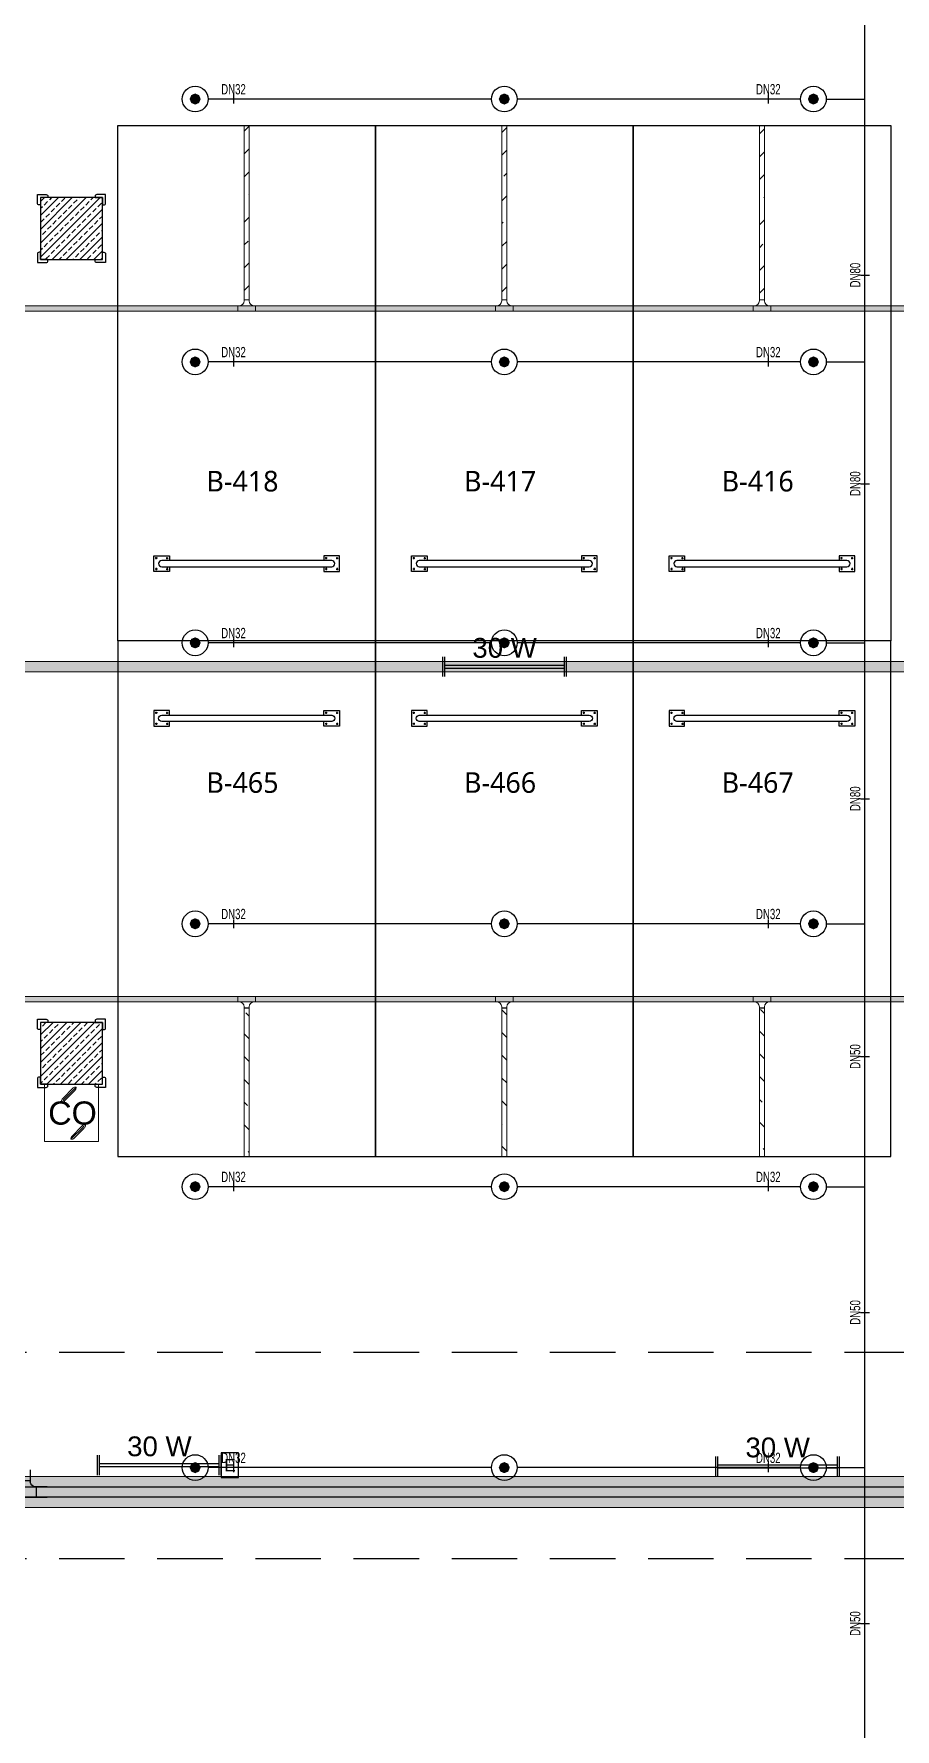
# Model space of a CAD drawing. Header units: millimetres. Extents: x -379292 to 1221486, y 92049 to 447512.
# Drawn here: x -158620 to -150262, y 170064 to 186507 of the extents above; entities that cross this region are included whole.
import ezdxf
from ezdxf.enums import TextEntityAlignment as Align

# ---------------------------------------------------------------- set-up
doc = ezdxf.new("R2010")
doc.units = ezdxf.units.MM
doc.linetypes.add('HIDDEN', pattern=[9.525, 6.35, -3.175])
for name, color, linetype in [('-M-YNGN-BORUID', 7, 'Continuous'), ('-M-YNGN-BORUUZUN', 7, 'Continuous'), ('-M-YNGN-BORUYUK', 7, 'Continuous'), ('-M-YNGN-SPR-YUK', 7, 'Continuous'), ('-M-YNGN-ZON4-CAP-', 7, 'Continuous'), ('-M-YNGN-ZON4-SPR-', 7, 'Continuous'), ('05_HATCH CONCRETE', 141, 'Continuous'), ('05_SYMBOL', 2, 'Continuous'), ('08_LAMP', 4, 'Continuous'), ('202-A-Y-MahalAd', 141, 'Continuous'), ('E_CT_ZA', 6, 'Continuous')]:
    doc.layers.add(name, color=color, linetype=linetype)
doc.layers.add('-M-YNGN-SPR-CAPCIZGI', color=188, linetype='Continuous', plot=False)
for name, color, linetype, lineweight in [('-M-YNGN-ZON4', 3, 'SP', 30), ('08_DEDECTOR', 3, 'Continuous', 9), ('E_CT_AYDINLATMA', 3, 'Continuous', 9), ('E_CT_KA', 4, 'Continuous', 9), ('E_CT_KIRMIZI', 1, 'Continuous', 9)]:
    doc.layers.add(name, color=color, linetype=linetype, lineweight=lineweight)
doc.styles.add('CIZGI', font='tahoma.ttf', dxfattribs={"width": 0.8, "oblique": 20})
doc.styles.add('HCAD', font='HCAD.SHX', dxfattribs={"width": 0.8, "height": 0.2})
doc.styles.add('PIPESIZE', font='hcad.shx', dxfattribs={"width": 0.8})
doc.styles.add('SPR-NOT', font='romans.shx')
doc.styles.get("Standard").update_dxf_attribs({"font": 'segoeuil.ttf'})
doc.styles.add('YAZI-2', font='arial.ttf', dxfattribs={"height": 2})
doc.styles.add('YAZI-3', font='arial.ttf', dxfattribs={"height": 3})
doc.linetypes.add('SP', pattern='A,2,-0.1,["SP",CIZGI,S=0.14,R=0.2,X=0,Y=-0.07],-0.255', length=2.355)
pattern_1 = [(225, (905000, -3e-07), (67.351921, -67.351921), []), (225, (904932.65, -3e-07), (67.351921, -67.351921), [47.625, -23.8125])]

# ---------------------------------------------------------------- blocks, each defined once
blk = doc.blocks.new('202_Vida')
at = {"color": 0, "linetype": 'ByBlock', "ltscale": 0.2}
for points in [[(1, 0), (-1, 0)], [(0, 1), (0, -1)]]:
    blk.add_lwpolyline(points, dxfattribs=at)
at = {"color": 0, "linetype": 'ByBlock'}
for radius in [0.42, 0.23, 0.155]:
    blk.add_circle((0, 0), radius, dxfattribs=at)
blk = doc.blocks.new('202_Stoper')
at = {"color": 0, "linetype": 'ByBlock'}
for points in [[(-750, -30), (-750, -75), (-900, -75), (-900, 75), (-750, 75), (-750, 30)], [(750, -30), (750, -75), (900, -75), (900, 75), (750, 75), (750, 30)]]:
    blk.add_lwpolyline(points, dxfattribs=at)
blk.add_lwpolyline([(825, -30, 1), (825, 30), (-825, 30, 1), (-825, -30)], format="xyb", close=True, dxfattribs=at)
at = {"color": 0, "linetype": 'ByBlock', "yscale": 10, "zscale": 10, "rotation": 180}
for p, xscale in [((-877, 53), -10), ((-772, 53), 10), ((772, 53), -10), ((877, 53), 10)]:
    blk.add_blockref('202_Vida', p, dxfattribs=dict(at, xscale=xscale))
at = {"color": 0, "linetype": 'ByBlock', "yscale": 10, "zscale": 10}
for p, xscale in [((-877, -52), 10), ((-772, -52), -10), ((772, -52), 10), ((877, -52), -10)]:
    blk.add_blockref('202_Vida', p, dxfattribs=dict(at, xscale=xscale))
blk = doc.blocks.new('202_Mahalblok')
at = {"color": 0, "linetype": 'ByBlock', "flags": 128}
blk.add_lwpolyline([(0, 0), (0, 5000), (2500, 5000), (2500, 0)], close=True, dxfattribs=at)
at = {"color": 252}
blk.add_blockref('202_Stoper', (1250, 750), dxfattribs=at)
at = {"color": 0, "linetype": 'ByBlock', "ltscale": 25}
blk.add_attdef('MAHALNO', text='', height=200, dxfattribs=at).set_placement((1209, 1390), align=Align.BOTTOM_CENTER)
blk = doc.blocks.new('bariyer')
at = {"color": 8, "ltscale": 25}
blk.add_lwpolyline([(0, -70), (15, -70, 0.414214), (30, -55), (30, 30), (-55, 30, 0.414214), (-70, 15), (-70, 0), (0, 0)], format="xyb", close=True, dxfattribs=at)
blk = doc.blocks.new('OtoParkBodrumKatMimari')
at = {"layer": '05_HATCH CONCRETE'}
h = blk.add_hatch(dxfattribs=at)
h.set_pattern_fill('ANSI33', color=8, scale=15, angle=180, style=0)
h.set_pattern_definition(pattern_1)
h.paths.add_polyline_path([(88400, 84100), (87800, 84100), (87800, 83500), (88400, 83500)])
h = blk.add_hatch(dxfattribs=at)
h.set_pattern_fill('ANSI33', color=8, scale=15, angle=180, style=0)
h.set_pattern_definition(pattern_1)
h.paths.add_polyline_path([(88400, 76100), (87800, 76100), (87800, 75500), (88400, 75500)])
at = {"color": 5}
for points in [[(88400, 84100), (87800, 84100), (87800, 83500), (88400, 83500)], [(88400, 76100), (87800, 76100), (87800, 75500), (88400, 75500)]]:
    blk.add_lwpolyline(points, close=True, dxfattribs=at)
at = {"layer": '05_SYMBOL', "color": 252, "linetype": 'HIDDEN', "ltscale": 100}
for points in [[(19400, 72900), (128500, 72900)], [(19400, 70900), (128500, 70900)]]:
    blk.add_lwpolyline(points, dxfattribs=at)
at = {"layer": '05_SYMBOL', "color": 8, "xscale": -1}
for p in [(87800, 84100), (87800, 76100)]:
    blk.add_blockref('bariyer', p, dxfattribs=at)
at = {"layer": '05_SYMBOL', "color": 8}
for p in [(88400, 84100), (88400, 76100)]:
    blk.add_blockref('bariyer', p, dxfattribs=at)
at = {"layer": '05_SYMBOL', "color": 8, "rotation": 180}
for p in [(87800, 83500), (87800, 75500)]:
    blk.add_blockref('bariyer', p, dxfattribs=at)
at = {"layer": '05_SYMBOL', "color": 8, "xscale": -1, "rotation": 180}
for p in [(88400, 83500), (88400, 75500)]:
    blk.add_blockref('bariyer', p, dxfattribs=at)
at = {"layer": '202-A-Y-MahalAd', "color": 8, "ltscale": 25}
for p, values in [((88550, 79800), {'MAHALNO': 'B-418'}), ((91050, 79800), {'MAHALNO': 'B-417'}), ((93550, 79800), {'MAHALNO': 'B-416'})]:
    blk.add_blockref('202_Mahalblok', p, dxfattribs=at).add_auto_attribs(values)
ref = blk.add_blockref('202_Mahalblok', (88550, 79800), dxfattribs=dict(at, xscale=-1, rotation=180))
ref.add_attrib('MAHALNO', 'B-465', dxfattribs={"layer": '0', "color": 0, "linetype": 'ByBlock', "ltscale": 25, "height": 200}).set_placement((89759, 78267), align=Align.BOTTOM_CENTER)
ref = blk.add_blockref('202_Mahalblok', (91050, 79800), dxfattribs=dict(at, xscale=-1, rotation=180))
ref.add_attrib('MAHALNO', 'B-466', dxfattribs={"layer": '0', "color": 0, "linetype": 'ByBlock', "ltscale": 25, "height": 200}).set_placement((92259, 78267), align=Align.BOTTOM_CENTER)
ref = blk.add_blockref('202_Mahalblok', (93550, 79800), dxfattribs=dict(at, xscale=-1, rotation=180))
ref.add_attrib('MAHALNO', 'B-467', dxfattribs={"layer": '0', "color": 0, "linetype": 'ByBlock', "ltscale": 25, "height": 200}).set_placement((94759, 78267), align=Align.BOTTOM_CENTER)
blk = doc.blocks.new('SP-C-UP-12')
at = {"ltscale": 10}
blk.add_line((0, 0), (0, 0), dxfattribs=at)
at = {"color": 1, "linetype": 'Continuous'}
blk.add_circle((0, 0), 12.5, dxfattribs=at)
at = {"ltscale": 10}
for points in [[(-5.4, 0), (-3.8, 3.8), (-3.8, -3.8), (0, 5.4)], [(-3.8, -3.8), (0, 5.4), (0, -5.4), (3.8, 3.8)], [(0, -5.4), (3.8, 3.8), (3.8, -3.8), (5.4, 0)]]:
    blk.add_solid(points, dxfattribs=at)
at = {"layer": '-M-YNGN-SPR-YUK', "style": 'SPR-NOT', "width": 0.5, "flags": 9}
for tag, p in [('YUK', (0, 17.8)), ('CAP', (0, 14.4)), ('TIP', (0.2, 10.8))]:
    blk.add_attdef(tag, text='', height=2.5, dxfattribs=at).set_placement(p, align=Align.MIDDLE_CENTER)
blk = doc.blocks.new('SPRKL100')
at = {"layer": '-M-YNGN-SPR-CAPCIZGI'}
blk.add_line((0, 0.43), (0, -0.43), dxfattribs=at)
at = {"layer": '-M-YNGN-BORUID', "color": 0, "style": 'HCAD', "width": 0.8, "flags": 1}
blk.add_attdef('DIC', text='', height=0.4, dxfattribs=at).set_placement((0, -1.69), align=Align.CENTER)
at = {"layer": '-M-YNGN-BORUUZUN', "color": 0, "style": 'HCAD', "width": 0.7}
blk.add_attdef('BOY', text='', height=0.8, dxfattribs=at).set_placement((0, -1.08), align=Align.CENTER)
at = {"layer": '-M-YNGN-BORUYUK', "color": 6, "style": 'PIPESIZE', "width": 0.8}
blk.add_attdef('YUK', text='', height=0.5, dxfattribs=at).set_placement((0, 1.87), align=Align.CENTER)
at = {"color": 0, "style": 'PIPESIZE', "width": 0.7}
blk.add_attdef('CAP', text='', height=1, dxfattribs=at).set_placement((0, 0.45), align=Align.CENTER)
blk = doc.blocks.new('A$C69E781E7')
at = {"layer": '-M-YNGN-ZON4', "ltscale": 500}
for p, q in [((-4350.9, -7485.1), (-4350.9, -2137.6)), ((-4713.4, -5882.6), (-4988.4, -5882.6)), ((-4413.4, -5882.6), (-4688.4, -5882.6)), ((-4388.4, -5882.6), (-4350.9, -5882.6)), ((-4713.4, -6137.6), (-4988.4, -6137.6)), ((-4413.4, -6137.6), (-4688.4, -6137.6)), ((-4388.4, -6137.6), (-4350.9, -6137.6)), ((-4713.4, -6410.1), (-4988.4, -6410.1)), ((-4413.4, -6410.1), (-4688.4, -6410.1)), ((-4388.4, -6410.1), (-4350.9, -6410.1)), ((-4713.4, -6682.6), (-4988.4, -6682.6)), ((-4413.4, -6682.6), (-4688.4, -6682.6)), ((-4388.4, -6682.6), (-4350.9, -6682.6)), ((-4713.4, -6937.6), (-4988.4, -6937.6)), ((-4413.4, -6937.6), (-4688.4, -6937.6)), ((-4388.4, -6937.6), (-4350.9, -6937.6)), ((-4713.4, -7210.1), (-4988.4, -7210.1)), ((-4413.4, -7210.1), (-4688.4, -7210.1)), ((-4388.4, -7210.1), (-4350.9, -7210.1))]:
    blk.add_line(p, q, dxfattribs=at)
at = {"layer": '-M-YNGN-ZON4-CAP-'}
ref = blk.add_blockref('SPRKL100', (-4963.7, -5882.6), dxfattribs=dict(at, xscale=10, yscale=10, zscale=10))
ref.add_attrib('CAP', 'DN32', dxfattribs={"layer": '0', "color": 0, "height": 10, "style": 'PIPESIZE', "width": 0.7}).set_placement((-4963.7, -5878.1), align=Align.CENTER)
ref = blk.add_blockref('SPRKL100', (-4444.7, -5882.6), dxfattribs=dict(at, xscale=10, yscale=10, zscale=10))
ref.add_attrib('CAP', 'DN32', dxfattribs={"layer": '0', "color": 0, "height": 10, "style": 'PIPESIZE', "width": 0.7}).set_placement((-4444.7, -5878.1), align=Align.CENTER)
ref = blk.add_blockref('SPRKL100', (-4350.9, -6053.4), dxfattribs=dict(at, xscale=10.00000000000001, yscale=10.00000000000001, zscale=10.00000000000001, rotation=90))
ref.add_attrib('CAP', 'DN80', dxfattribs={"layer": '0', "color": 0, "height": 10, "rotation": 90, "style": 'PIPESIZE', "width": 0.7}).set_placement((-4355.4, -6053.4), align=Align.CENTER)
ref = blk.add_blockref('SPRKL100', (-4963.7, -6137.6), dxfattribs=dict(at, xscale=10, yscale=10, zscale=10))
ref.add_attrib('CAP', 'DN32', dxfattribs={"layer": '0', "color": 0, "height": 10, "style": 'PIPESIZE', "width": 0.7}).set_placement((-4963.7, -6133.1), align=Align.CENTER)
ref = blk.add_blockref('SPRKL100', (-4444.7, -6137.6), dxfattribs=dict(at, xscale=10, yscale=10, zscale=10))
ref.add_attrib('CAP', 'DN32', dxfattribs={"layer": '0', "color": 0, "height": 10, "style": 'PIPESIZE', "width": 0.7}).set_placement((-4444.7, -6133.1), align=Align.CENTER)
ref = blk.add_blockref('SPRKL100', (-4350.9, -6255.7), dxfattribs=dict(at, xscale=10.00000000000001, yscale=10.00000000000001, zscale=10.00000000000001, rotation=90))
ref.add_attrib('CAP', 'DN80', dxfattribs={"layer": '0', "color": 0, "height": 10, "rotation": 90, "style": 'PIPESIZE', "width": 0.7}).set_placement((-4355.4, -6255.7), align=Align.CENTER)
ref = blk.add_blockref('SPRKL100', (-4963.7, -6410.1), dxfattribs=dict(at, xscale=10, yscale=10, zscale=10))
ref.add_attrib('CAP', 'DN32', dxfattribs={"layer": '0', "color": 0, "height": 10, "style": 'PIPESIZE', "width": 0.7}).set_placement((-4963.7, -6405.6), align=Align.CENTER)
ref = blk.add_blockref('SPRKL100', (-4444.7, -6410.1), dxfattribs=dict(at, xscale=10, yscale=10, zscale=10))
ref.add_attrib('CAP', 'DN32', dxfattribs={"layer": '0', "color": 0, "height": 10, "style": 'PIPESIZE', "width": 0.7}).set_placement((-4444.7, -6405.6), align=Align.CENTER)
ref = blk.add_blockref('SPRKL100', (-4350.9, -6561.3), dxfattribs=dict(at, xscale=10.00000000000001, yscale=10.00000000000001, zscale=10.00000000000001, rotation=90))
ref.add_attrib('CAP', 'DN80', dxfattribs={"layer": '0', "color": 0, "height": 10, "rotation": 90, "style": 'PIPESIZE', "width": 0.7}).set_placement((-4355.4, -6561.3), align=Align.CENTER)
ref = blk.add_blockref('SPRKL100', (-4963.7, -6682.6), dxfattribs=dict(at, xscale=10, yscale=10, zscale=10))
ref.add_attrib('CAP', 'DN32', dxfattribs={"layer": '0', "color": 0, "height": 10, "style": 'PIPESIZE', "width": 0.7}).set_placement((-4963.7, -6678.1), align=Align.CENTER)
ref = blk.add_blockref('SPRKL100', (-4444.7, -6682.6), dxfattribs=dict(at, xscale=10, yscale=10, zscale=10))
ref.add_attrib('CAP', 'DN32', dxfattribs={"layer": '0', "color": 0, "height": 10, "style": 'PIPESIZE', "width": 0.7}).set_placement((-4444.7, -6678.1), align=Align.CENTER)
ref = blk.add_blockref('SPRKL100', (-4350.9, -6811.4), dxfattribs=dict(at, xscale=10.00000000000001, yscale=10.00000000000001, zscale=10.00000000000001, rotation=90))
ref.add_attrib('CAP', 'DN50', dxfattribs={"layer": '0', "color": 0, "height": 10, "rotation": 90, "style": 'PIPESIZE', "width": 0.7}).set_placement((-4355.4, -6811.4), align=Align.CENTER)
ref = blk.add_blockref('SPRKL100', (-4963.7, -6937.6), dxfattribs=dict(at, xscale=10, yscale=10, zscale=10))
ref.add_attrib('CAP', 'DN32', dxfattribs={"layer": '0', "color": 0, "height": 10, "style": 'PIPESIZE', "width": 0.7}).set_placement((-4963.7, -6933.1), align=Align.CENTER)
ref = blk.add_blockref('SPRKL100', (-4444.7, -6937.6), dxfattribs=dict(at, xscale=10, yscale=10, zscale=10))
ref.add_attrib('CAP', 'DN32', dxfattribs={"layer": '0', "color": 0, "height": 10, "style": 'PIPESIZE', "width": 0.7}).set_placement((-4444.7, -6933.1), align=Align.CENTER)
ref = blk.add_blockref('SPRKL100', (-4350.9, -7059.6), dxfattribs=dict(at, xscale=10.00000000000001, yscale=10.00000000000001, zscale=10.00000000000001, rotation=90))
ref.add_attrib('CAP', 'DN50', dxfattribs={"layer": '0', "color": 0, "height": 10, "rotation": 90, "style": 'PIPESIZE', "width": 0.7}).set_placement((-4355.4, -7059.6), align=Align.CENTER)
ref = blk.add_blockref('SPRKL100', (-4963.7, -7210.1), dxfattribs=dict(at, xscale=10, yscale=10, zscale=10))
ref.add_attrib('CAP', 'DN32', dxfattribs={"layer": '0', "color": 0, "height": 10, "style": 'PIPESIZE', "width": 0.7}).set_placement((-4963.7, -7205.6), align=Align.CENTER)
ref = blk.add_blockref('SPRKL100', (-4444.7, -7210.1), dxfattribs=dict(at, xscale=10, yscale=10, zscale=10))
ref.add_attrib('CAP', 'DN32', dxfattribs={"layer": '0', "color": 0, "height": 10, "style": 'PIPESIZE', "width": 0.7}).set_placement((-4444.7, -7205.6), align=Align.CENTER)
ref = blk.add_blockref('SPRKL100', (-4350.9, -7361.4), dxfattribs=dict(at, xscale=10.00000000000001, yscale=10.00000000000001, zscale=10.00000000000001, rotation=90))
ref.add_attrib('CAP', 'DN50', dxfattribs={"layer": '0', "color": 0, "height": 10, "rotation": 90, "style": 'PIPESIZE', "width": 0.7}).set_placement((-4355.4, -7361.4), align=Align.CENTER)
at = {"layer": '-M-YNGN-ZON4-SPR-'}
for p in [(-5000.9, -5882.6), (-4700.9, -5882.6), (-4400.9, -5882.6), (-5000.9, -6137.6), (-4700.9, -6137.6), (-4400.9, -6137.6), (-5000.9, -6410.1), (-4700.9, -6410.1), (-4400.9, -6410.1), (-5000.9, -6682.6), (-4700.9, -6682.6), (-4400.9, -6682.6), (-5000.9, -6937.6), (-4700.9, -6937.6), (-4400.9, -6937.6), (-5000.9, -7210.1), (-4700.9, -7210.1), (-4400.9, -7210.1)]:
    blk.add_blockref('SP-C-UP-12', p, dxfattribs=at)
blk = doc.blocks.new('*U601')
h = blk.add_hatch()
h.set_pattern_fill('ANSI33', color=0, scale=50, angle=1, style=0)
h.paths.add_polyline_path([(-44717, 100), (-232, 100), (-232, 0), (-44717, 0)])
at = {"color": 0}
blk.add_lwpolyline([(-44717, 100), (-232, 100), (-232, 0), (-44717, 0)], close=True, dxfattribs=at)
at = {"ltscale": 25, "flags": 1}
for tag, p in [('YUKSEKLIK', (-229, -149)), ('KALINLIK', (-229, -213))]:
    blk.add_attdef(tag, p, '', height=50, dxfattribs=at)
blk = doc.blocks.new('*U756')
h = blk.add_hatch()
h.set_pattern_fill('ANSI33', color=0, scale=50, angle=1, style=0)
h.paths.add_polyline_path([(-1851, 50), (57124, 50), (57124, 0), (-1851, 0)])
at = {"color": 0}
blk.add_lwpolyline([(-1851, 50), (57124, 50), (57124, 0), (-1851, 0)], close=True, dxfattribs=at)
at = {"ltscale": 25, "flags": 1}
for tag, p in [('YUKSEKLIK', (-229, -149)), ('KALINLIK', (-229, -213))]:
    blk.add_attdef(tag, p, '', height=50, dxfattribs=at)
blk = doc.blocks.new('*U767')
h = blk.add_hatch()
h.set_pattern_fill('ANSI33', color=0, scale=50, angle=1, style=0)
h.paths.add_polyline_path([(-2083, 50), (52607, 50), (52607, 0), (-2083, 0)])
at = {"color": 0}
blk.add_lwpolyline([(-2083, 50), (52607, 50), (52607, 0), (-2083, 0)], close=True, dxfattribs=at)
at = {"ltscale": 25, "flags": 1}
for tag, p in [('YUKSEKLIK', (-229, -149)), ('KALINLIK', (-229, -213))]:
    blk.add_attdef(tag, p, '', height=50, dxfattribs=at)
blk = doc.blocks.new('*U424')
at = {"color": 0}
for p, q in [((264, 264), (-164, 264)), ((-60, 264), (-60, 164)), ((0, 264), (264, 264)), ((160, 264), (160, 164)), ((-164, 164), (-50, 164)), ((0, 0), (0, 114)), ((0, 104), (100, 104)), ((100, 0), (100, 114)), ((264, 164), (150, 164))]:
    blk.add_line(p, q, dxfattribs=at)
for centre, start, end in [((-50, 114), 0, 90), ((150, 114), 90, 180)]:
    blk.add_arc(centre, 50, start, end, dxfattribs=at)
blk = doc.blocks.new('40 W SIVA ÜSTÜ ETANJ LED 50')
at = {"layer": '08_LAMP'}
for p, q in [((-625, -100), (-625, 100)), ((-605, -100), (-605, 100)), ((-605, 15), (605, 15)), ((605, -100), (605, 100)), ((625, -100), (625, 100)), ((-605, -15), (605, -15))]:
    blk.add_line(p, q, dxfattribs=at)
at = {"layer": '08_LAMP', "color": 2, "style": 'YAZI-2'}
blk.add_text('30 W', height=200, dxfattribs=at).set_placement((0, 90), align=Align.CENTER)
blk = doc.blocks.new('40 W SIVA ÜSTÜ ETANJ LED 50--')
at = {"layer": '08_LAMP'}
for p, q in [((-625, -100), (-625, 100)), ((-605, -100), (-605, 100)), ((-605, 15), (605, 15)), ((605, -100), (605, 100)), ((625, -100), (625, 100)), ((-605, -15), (605, -15))]:
    blk.add_line(p, q, dxfattribs=at)
at = {"layer": '08_LAMP', "color": 2, "style": 'YAZI-2'}
blk.add_text('30 W', height=200, dxfattribs=at).set_placement((0, 90), align=Align.CENTER)
blk = doc.blocks.new('40 W SIVA ÜSTÜ ETANJ LED E 50')
at = {"layer": '08_LAMP'}
for p, q in [((-625, -100), (-625, 100)), ((-605, -100), (-605, 100)), ((-605, 15), (605, 15)), ((605, -100), (605, 100)), ((625, -100), (625, 100)), ((-605, -15), (605, -15))]:
    blk.add_line(p, q, dxfattribs=at)
blk.add_lwpolyline([(625, -125), (800, -125), (800, 125), (625, 125)], close=True, dxfattribs=at)
at = {"layer": '08_LAMP', "color": 2, "style": 'YAZI-2'}
blk.add_text('30 W', height=200, dxfattribs=at).set_placement((0, 90), align=Align.CENTER)
blk.add_text('E', height=125, dxfattribs=at).set_placement((713, 0), align=Align.MIDDLE)
blk = doc.blocks.new('CO 250')
at = {"layer": '08_DEDECTOR'}
for p, q in [((17, 243), (-84, 142)), ((45, 251), (-74, 132)), ((37, 223), (-64, 122)), ((45, 250), (45, 243)), ((114, -136), (-5, -255)), ((104, -126), (3, -227)), ((124, -146), (23, -247)), ((-5, -247), (-5, -255)), ((-5, -255), (3, -255))]:
    blk.add_line(p, q, dxfattribs=at)
at = {"layer": '08_DEDECTOR', "ltscale": 25}
blk.add_lwpolyline([(-262, 278), (-262, -278), (262, -278), (262, 278)], close=True, dxfattribs=at)
at = {"layer": '08_DEDECTOR'}
for centre, radius, start, end in [((37, 223), 27.7, 72.9688, 135), ((17, 243), 27.7, 315, 0), ((-55, 112), 41.6, 135, 180), ((-55, 112), 27.7, 135, 180), ((-55, 112), 13.9, 135, 180), ((95, -116), 13.9, 315, 350.4112), ((95, -116), 27.7, 315, 355.2224), ((95, -116), 41.6, 315, 356.817), ((23, -247), 27.7, 135, 180), ((3, -227), 27.7, 270, 315)]:
    blk.add_arc(centre, radius, start, end, dxfattribs=at)
at = {"layer": '08_DEDECTOR', "color": 3, "style": 'YAZI-3'}
blk.add_text('CO', height=225, dxfattribs=at).set_placement((-226, -113))
blk = doc.blocks.new('*U1030')
h = blk.add_hatch()
h.set_pattern_fill('ANSI33', color=0, scale=50, angle=1, style=0)
h.paths.add_polyline_path([(-2093, 50), (-403, 50), (-403, 0), (-2093, 0)])
at = {"color": 0}
blk.add_lwpolyline([(-2093, 50), (-403, 50), (-403, 0), (-2093, 0)], close=True, dxfattribs=at)
at = {"ltscale": 25, "flags": 1}
for tag, p in [('YUKSEKLIK', (-229, -149)), ('KALINLIK', (-229, -213))]:
    blk.add_attdef(tag, p, '', height=50, dxfattribs=at)
blk = doc.blocks.new('*U1012')
at = {"color": 0}
for p, q in [((214, 214), (-164, 214)), ((-60, 214), (-60, 164)), ((0, 214), (214, 214)), ((110, 214), (110, 164)), ((-164, 164), (-50, 164)), ((0, 0), (0, 114)), ((0, 104), (50, 104)), ((50, 0), (50, 114)), ((214, 164), (100, 164))]:
    blk.add_line(p, q, dxfattribs=at)
for centre, start, end in [((-50, 114), 0, 90), ((100, 114), 90, 180)]:
    blk.add_arc(centre, 50, start, end, dxfattribs=at)
blk = doc.blocks.new('*U1011')
h = blk.add_hatch()
h.set_pattern_fill('ANSI33', color=0, scale=50, angle=1, style=0)
h.paths.add_polyline_path([(-2093, 50), (-653, 50), (-653, 0), (-2093, 0)])
at = {"color": 0}
blk.add_lwpolyline([(-2093, 50), (-653, 50), (-653, 0), (-2093, 0)], close=True, dxfattribs=at)
at = {"ltscale": 25, "flags": 1}
for tag, p in [('YUKSEKLIK', (-229, -149)), ('KALINLIK', (-229, -213))]:
    blk.add_attdef(tag, p, '', height=50, dxfattribs=at)
blk = doc.blocks.new('*U655')
h = blk.add_hatch()
h.set_pattern_fill('ANSI33', color=0, scale=50, angle=1, style=0)
h.paths.add_polyline_path([(-115024, 100), (-249, 100), (-249, 0), (-115024, 0)])
at = {"color": 0}
blk.add_lwpolyline([(-115024, 100), (-249, 100), (-249, 0), (-115024, 0)], close=True, dxfattribs=at)
at = {"ltscale": 25, "flags": 1}
for tag, p in [('YUKSEKLIK', (-229, -149)), ('KALINLIK', (-229, -213))]:
    blk.add_attdef(tag, p, '', height=50, dxfattribs=at)
blk = doc.blocks.new('*U722')
h = blk.add_hatch()
h.set_pattern_fill('ANSI33', color=0, scale=50, angle=1, style=0)
h.paths.add_polyline_path([(-115264, 300), (-889, 300), (-889, 0), (-115264, 0)])
at = {"color": 0}
blk.add_lwpolyline([(-115264, 300), (-889, 300), (-889, 0), (-115264, 0)], close=True, dxfattribs=at)
at = {"ltscale": 25, "flags": 1}
for tag, p in [('YUKSEKLIK', (-229, -149)), ('KALINLIK', (-229, -213))]:
    blk.add_attdef(tag, p, '', height=50, dxfattribs=at)

msp = doc.modelspace()

# ---------------------------------------------------------------- block references
at = {"color": 8}
msp.add_blockref('OtoParkBodrumKatMimari', (-246354.8, 100818.8), dxfattribs=at)

# ---------------------------------------------------------------- next in the draw order: block references
at = {"layer": '-M-YNGN-ZON4', "ltscale": 25, "xscale": 10, "yscale": 10, "zscale": 10}
msp.add_blockref('A$C69E781E7', (-107045.9, 244701.5), dxfattribs=at)
at = {"layer": '08_DEDECTOR'}
msp.add_blockref('CO 250', (-158254.8, 176040.3), dxfattribs=at)
at = {"layer": '08_LAMP', "xscale": 0.96, "yscale": 0.96, "zscale": 0.96}
for name, p in [('40 W SIVA ÜSTÜ ETANJ LED 50', (-154052.1, 180369.8)), ('40 W SIVA ÜSTÜ ETANJ LED E 50', (-157402.1, 172624.6)), ('40 W SIVA ÜSTÜ ETANJ LED 50--', (-151402.1, 172613.7))]:
    msp.add_blockref(name, p, dxfattribs=at)
at = {"layer": 'E_CT_AYDINLATMA', "rotation": 180}
msp.add_blockref('*U601', (-165171.7, 180418.8), dxfattribs=at)
at = {"layer": 'E_CT_KA', "rotation": 180}
msp.add_blockref('*U722', (-230494.1, 172514.2), dxfattribs=at)
at = {"layer": 'E_CT_KIRMIZI', "color": 1, "xscale": -1, "rotation": 89.99999999999991}
for p in [(-156529.8, 183525.8), (-154029.8, 183525.8), (-151529.8, 183525.8)]:
    msp.add_blockref('*U1030', p, dxfattribs=at)
at = {"layer": 'E_CT_KIRMIZI', "color": 2, "xscale": -1, "rotation": 180}
for p in [(-156579.8, 184032.8), (-154079.8, 184032.8), (-151579.8, 184032.8)]:
    msp.add_blockref('*U1012', p, dxfattribs=at)
at = {"layer": 'E_CT_KIRMIZI', "color": 1}
for name, p, rotation in [('*U756', (-116880.6, 183868.8), 180), ('*U767', (-121398.1, 177168.8), 180), ('*U1011', (-156529.8, 177711.7), 90.00000000000006), ('*U1011', (-154029.8, 177711.7), 90.00000000000006), ('*U1011', (-151529.8, 177711.7), 90.00000000000006)]:
    msp.add_blockref(name, p, dxfattribs=dict(at, rotation=rotation))
at = {"layer": 'E_CT_KIRMIZI', "color": 2}
for p in [(-156579.8, 176954.8), (-154079.8, 176954.8), (-151579.8, 176954.8)]:
    msp.add_blockref('*U1012', p, dxfattribs=at)
at = {"layer": 'E_CT_ZA', "color": 2, "xscale": -1, "rotation": 180}
msp.add_blockref('*U424', (-158754.8, 172578.2), dxfattribs=at)
at = {"layer": 'E_CT_ZA', "color": 112, "rotation": 180}
msp.add_blockref('*U655', (-230054.1, 172414.2), dxfattribs=at)

doc.saveas('drawing.dxf')
